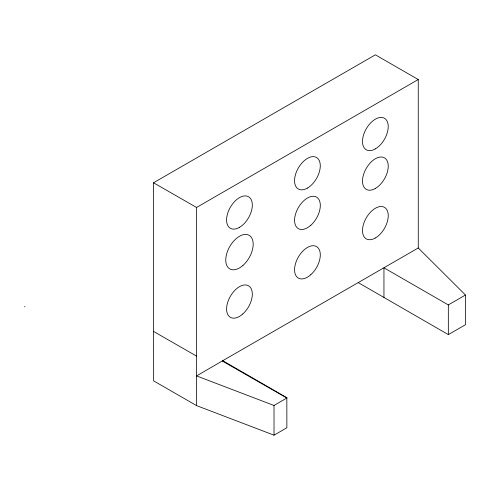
<?xml version="1.0" encoding="UTF-8"?>
<svg xmlns="http://www.w3.org/2000/svg" width="490" height="490" viewBox="0 0 490 490"><rect width="100%" height="100%" fill="white"/><g stroke="black" fill="none" stroke-linecap="round" stroke-linejoin="round"><path stroke-width="0.73" d="M222.221 361.007L196.57 375.922L274.008 405.481L287.122 397.843L222.779 360.683L222.221 361.007L286.84 398.027L286.871 427.733L274.033 435.181L196.6 405.622L153.658 380.889L153.529 182.77L375.365 54.819L418.258 79.533L418.264 247.977L465.482 295.011L465.5 324.705L448.338 334.615L358.215 282.601M153.529 182.77L196.539 207.466L418.258 79.533M24.5 306.863L24.972 306.593M222.779 360.683L418.264 247.977M383.952 297.454L383.952 267.816L448.326 304.921L465.482 295.011M153.542 331.424L196.551 356.12L196.6 405.622M448.326 304.921L448.338 334.615M274.008 405.481L274.033 435.181M196.539 207.466L196.551 356.12M310.764 225.314A18.197 10.504 -60 0 0 316.552 197.121A18.197 10.504 -60 0 0 295.017 216.2A18.197 10.504 -60 0 0 310.764 225.314M375.365 188.466A18.197 10.504 -60 0 0 386.512 159.746A18.197 10.504 -60 0 0 364.223 172.615A18.197 10.504 -60 0 0 375.365 188.466M375.358 148.88A18.197 10.504 -60 0 0 386.506 120.16A18.197 10.504 -60 0 0 364.217 133.029A18.197 10.504 -60 0 0 375.358 148.88M307.42 188.105A18.197 10.504 -60 0 0 318.567 159.391A18.197 10.504 -60 0 0 296.279 172.253A18.197 10.504 -60 0 0 307.42 188.105M239.445 227.372A18.197 10.504 -60 0 0 250.598 198.652A18.197 10.504 -60 0 0 228.303 211.521A18.197 10.504 -60 0 0 239.445 227.372M375.377 237.981A18.197 10.504 -60 0 0 386.524 209.261A18.197 10.504 -60 0 0 364.235 222.123A18.197 10.504 -60 0 0 375.377 237.981M310.758 274.755A18.197 10.504 -60 0 0 316.54 246.568A18.197 10.504 -60 0 0 295.005 265.647A18.197 10.504 -60 0 0 310.758 274.755M242.783 313.986A18.197 10.504 -60 0 0 248.565 285.799A18.197 10.504 -60 0 0 227.029 304.878A18.197 10.504 -60 0 0 242.783 313.986M243.016 265.36A19.392 11.197 -60 0 0 249.177 235.323A19.392 11.197 -60 0 0 226.227 255.651A19.392 11.197 -60 0 0 243.016 265.36"/></g></svg>
